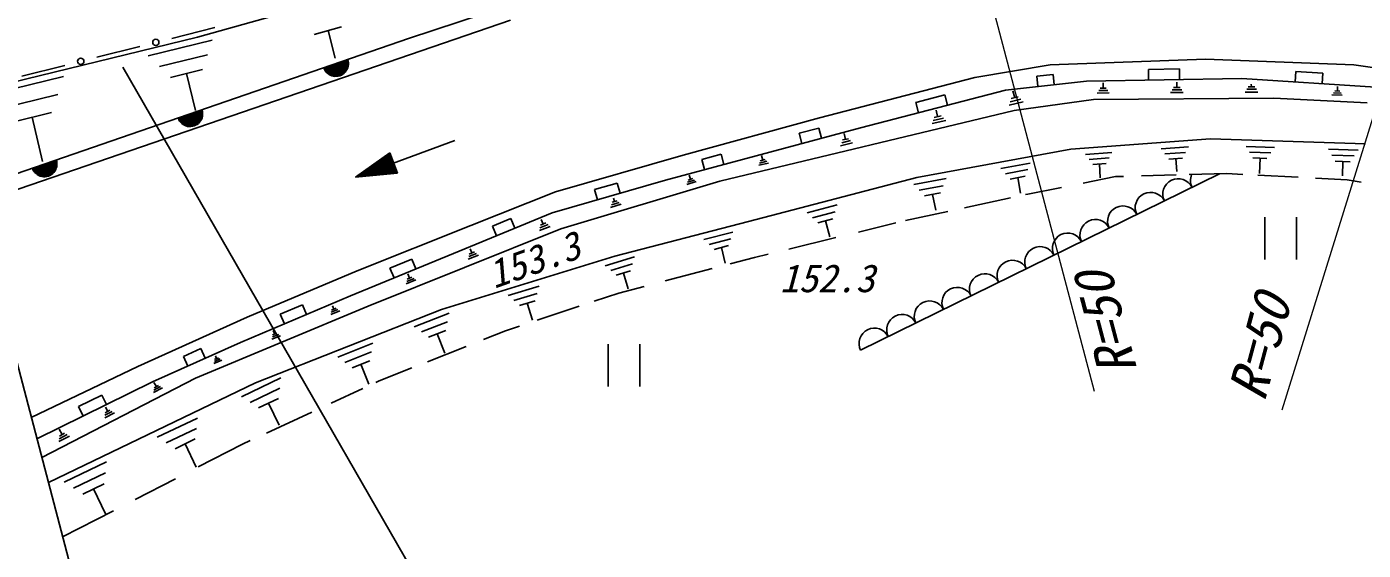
# Model space of a CAD drawing. Units: millimetres, scale not verified. Extents: x 40000 to 680000, y 20000 to 380000.
# Drawn here: x 71787 to 135172, y 262244 to 287037 of the extents above; entities that cross this region are included whole.
import ezdxf
from ezdxf.enums import TextEntityAlignment as Align

# ---------------------------------------------------------------- set-up
doc = ezdxf.new("R2010")
doc.units = ezdxf.units.MM
doc.header["$LTSCALE"] = 1000
for name, color, linetype, lineweight in [('M-BGD', 7, 'Continuous', 25), ('M-BMK-SRVR', 3, 'Continuous', 25), ('M-STR-HTXT', 7, 'Continuous', 13), ('M-STR-STRC', 7, 'Continuous', 25)]:
    doc.layers.add(name, color=color, linetype=linetype, lineweight=lineweight)
doc.styles.add('ＭＳ ゴシック', font='')
doc.styles.get('ＭＳ ゴシック').set_extended_font_data('MS Gothic')

msp = doc.modelspace()

# ---------------------------------------------------------------- linework, layer by layer
at = {"layer": 'M-BGD'}
for p, q in [((79880, 286541), (91387, 289769)), ((97253, 288913), (89898, 286476)), ((69346, 278657), (94731, 287342)), ((68032, 283659), (79880, 286541)), ((78673, 286488), (80707, 286998)), ((85426, 286674), (86716, 287034)), ((86416, 285544), (86076, 286854)), ((89898, 286476), (69165, 279344)), ((75113, 285593), (77147, 286104)), ((77546, 285664), (80586, 286404)), ((78076, 285154), (80356, 285714)), ((116755, 284637), (120320, 285236)), ((120320, 285236), (127690, 285506)), ((127690, 285506), (134730, 285236)), ((134730, 285236), (140152, 284457)), ((69826, 283784), (73536, 284684)), ((71553, 284699), (73587, 285210)), ((78606, 284634), (80116, 285014)), ((79786, 283074), (79366, 284824)), ((109386, 282720), (116755, 284637)), ((119690, 284700), (120459, 284783)), ((119690, 284700), (119744, 284202)), ((120459, 284783), (120513, 284286)), ((124983, 285009), (126454, 285037)), ((124983, 285009), (124993, 284509)), ((126454, 285037), (126463, 284537)), ((131979, 284924), (131946, 284425)), ((131979, 284924), (133249, 284841)), ((133249, 284841), (133217, 284342)), ((111325, 282252), (118206, 284035)), ((118206, 284035), (122051, 284453)), ((118556, 284004), (118646, 283674)), ((122051, 284453), (129405, 284593)), ((123056, 284014), (122626, 284014)), ((122976, 284124), (122696, 284124)), ((122836, 284374), (122836, 284124)), ((126566, 284044), (126106, 284044)), ((126486, 284164), (126176, 284164)), ((126326, 284414), (126336, 284164)), ((129405, 284593), (135757, 284175)), ((130106, 284074), (129646, 284074)), ((130026, 284194), (129716, 284194)), ((129856, 284324), (129876, 284194)), ((134066, 283994), (133816, 284004)), ((133956, 284204), (133946, 284004)), ((70476, 283154), (73256, 283834)), ((113952, 283450), (115328, 283806)), ((113952, 283450), (114077, 282966)), ((115328, 283806), (115453, 283322)), ((119036, 283484), (118376, 283324)), ((118926, 283604), (118426, 283484)), ((118806, 283714), (118476, 283634)), ((118610, 283077), (122383, 283590)), ((122383, 283590), (130925, 283650)), ((123126, 283904), (122556, 283894)), ((126636, 283924), (126026, 283924)), ((130176, 283944), (129566, 283944)), ((130925, 283650), (135362, 283439)), ((134176, 283794), (133686, 283814)), ((134126, 283894), (133756, 283914)), ((71116, 282524), (72966, 282974)), ((72536, 280654), (72046, 282754)), ((102915, 280952), (109386, 282720)), ((104665, 279726), (118610, 283077)), ((115266, 282714), (114776, 282604)), ((115146, 282824), (114826, 282744)), ((114916, 283094), (114986, 282784)), ((102075, 279773), (111325, 282252)), ((108421, 281991), (109345, 282239)), ((109345, 282239), (109475, 281756)), ((115376, 282604), (114726, 282454)), ((92088, 281644), (87372, 279921)), ((108421, 281991), (108550, 281508)), ((110956, 281544), (110386, 281404)), ((110856, 281644), (110436, 281544)), ((110756, 281734), (110476, 281674)), ((110556, 281974), (110616, 281704)), ((121301, 281245), (127929, 281729)), ((127929, 281729), (135283, 281487)), ((87372, 279921), (89008, 281070)), ((88918, 280058), (88643, 280813)), ((88970, 280062), (88685, 280843)), ((89022, 280067), (88727, 280872)), ((89073, 280072), (88770, 280902)), ((89125, 280076), (88812, 280932)), ((89176, 280081), (88854, 280962)), ((89228, 280085), (88897, 280991)), ((89279, 280090), (88939, 281021)), ((89331, 280094), (88981, 281051)), ((89364, 280097), (89008, 281070)), ((96864, 279215), (102915, 280952)), ((103796, 280752), (104721, 281000)), ((104721, 281000), (104850, 280517)), ((106636, 280944), (106696, 280714)), ((113995, 279890), (121301, 281245)), ((122006, 280994), (123246, 281084)), ((122176, 280754), (123116, 280824)), ((125586, 281254), (126876, 281344)), ((125766, 281014), (126736, 281084)), ((125946, 280764), (126596, 280814)), ((126326, 280184), (126276, 280794)), ((129616, 281364), (130966, 281324)), ((129776, 281094), (130786, 281064)), ((129936, 280824), (130606, 280794)), ((130246, 280084), (130276, 280814)), ((133516, 281244), (134926, 281194)), ((133686, 280954), (134746, 280924)), ((87784, 279957), (87711, 280158)), ((87836, 279962), (87753, 280188)), ((87887, 279966), (87795, 280218)), ((87939, 279971), (87838, 280248)), ((87990, 279975), (87880, 280277)), ((88042, 279980), (87922, 280307)), ((88093, 279985), (87965, 280337)), ((88145, 279989), (88007, 280367)), ((88197, 279994), (88049, 280396)), ((88248, 279998), (88092, 280426)), ((88300, 280003), (88134, 280456)), ((88351, 280007), (88177, 280486)), ((88403, 280012), (88219, 280515)), ((88454, 280017), (88261, 280545)), ((88506, 280021), (88304, 280575)), ((88558, 280026), (88346, 280605)), ((88609, 280030), (88388, 280634)), ((88661, 280035), (88431, 280664)), ((88712, 280040), (88473, 280694)), ((88764, 280044), (88515, 280724)), ((88815, 280049), (88558, 280753)), ((88867, 280053), (88600, 280783)), ((103796, 280752), (103925, 280269)), ((106966, 280584), (106506, 280474)), ((106886, 280664), (106546, 280584)), ((106806, 280744), (106576, 280684)), ((117976, 280324), (119376, 280584)), ((118206, 280074), (119256, 280274)), ((122346, 280514), (122976, 280564)), ((122696, 279884), (122666, 280544)), ((133846, 280664), (134556, 280644)), ((134186, 279984), (134206, 280654)), ((87372, 279921), (89364, 280097)), ((87423, 279925), (87414, 279950)), ((87475, 279930), (87456, 279980)), ((87526, 279934), (87499, 280010)), ((87578, 279939), (87541, 280040)), ((87629, 279943), (87583, 280069)), ((87681, 279948), (87626, 280099)), ((87733, 279953), (87668, 280129)), ((96703, 278222), (102075, 279773)), ((97119, 277462), (104665, 279726)), ((98713, 279323), (99788, 279633)), ((99788, 279633), (99927, 279153)), ((103536, 279704), (103096, 279564)), ((103456, 279774), (103126, 279674)), ((103376, 279844), (103156, 279774)), ((103206, 280004), (103266, 279814)), ((106012, 277810), (113995, 279890)), ((128359, 280074), (111334, 271714)), ((113856, 279564), (115386, 279844)), ((118426, 279824), (119136, 279954)), ((118916, 279154), (118786, 279894)), ((121894, 279635), (123429, 279939)), ((123429, 279939), (123801, 279949)), ((124662, 279972), (126298, 280018)), ((126910, 280034), (128703, 280084)), ((128703, 280084), (129461, 280045)), ((130177, 280009), (132083, 279912)), ((132905, 279870), (134412, 279793)), ((134412, 279793), (135069, 279683)), ((92849, 277627), (96864, 279215)), ((98713, 279323), (98852, 278842)), ((99616, 278914), (99666, 278764)), ((114106, 279294), (115256, 279504)), ((114356, 279024), (115116, 279164)), ((114896, 278344), (114736, 279094)), ((116264, 278465), (118443, 278937)), ((119152, 279091), (119269, 279116)), ((119269, 279116), (120853, 279429)), ((99976, 278634), (99476, 278484)), ((99886, 278714), (99516, 278604)), ((99786, 278794), (99546, 278724)), ((108796, 278224), (110226, 278604)), ((109056, 277994), (110126, 278274)), ((113463, 277858), (115464, 278292)), ((87457, 275470), (92849, 277627)), ((92295, 276414), (96703, 278222)), ((93869, 277600), (94750, 277962)), ((94750, 277962), (94940, 277499)), ((96516, 277664), (96126, 277514)), ((96406, 277744), (96146, 277634)), ((96186, 277914), (96276, 277694)), ((99674, 276165), (106012, 277810)), ((109306, 277754), (110016, 277934)), ((109866, 277084), (109666, 277844)), ((111232, 277315), (112998, 277745)), ((130507, 276016), (130507, 278016)), ((132007, 278016), (132007, 276016)), ((87973, 273810), (97119, 277462)), ((93869, 277600), (94059, 277137)), ((96616, 277584), (96106, 277384)), ((103906, 276954), (105276, 277314)), ((104146, 276724), (105176, 276994)), ((107923, 276511), (110160, 277055)), ((87144, 274297), (92295, 276414)), ((93016, 276374), (92766, 276274)), ((92816, 276514), (92896, 276324)), ((104386, 276494), (105076, 276674)), ((104916, 275844), (104736, 276584)), ((89015, 275606), (90045, 276030)), ((90045, 276030), (90235, 275567)), ((91450, 273649), (99674, 276165)), ((93206, 276224), (92726, 276034)), ((93116, 276304), (92746, 276154)), ((99226, 275714), (100606, 276134)), ((99486, 275494), (100516, 275804)), ((105150, 275813), (106303, 276116)), ((106303, 276116), (106943, 276272)), ((82244, 273283), (87457, 275470)), ((89015, 275606), (89205, 275144)), ((90156, 275114), (89816, 274974)), ((90056, 275174), (89836, 275084)), ((89856, 275334), (89946, 275134)), ((99736, 275264), (100426, 275474)), ((100306, 274624), (100086, 275374)), ((102066, 275002), (104286, 275586)), ((90246, 275044), (89786, 274864)), ((94616, 274304), (96086, 274754)), ((99868, 274423), (101064, 274738)), ((81919, 272081), (87144, 274297)), ((83814, 273427), (84859, 273871)), ((84859, 273871), (85054, 273410)), ((94886, 274074), (95996, 274404)), ((95156, 273834), (95896, 274054)), ((95776, 273144), (95526, 273944)), ((98703, 274035), (99868, 274423)), ((77062, 270946), (82244, 273283)), ((79793, 270399), (87973, 273810)), ((82644, 270166), (91450, 273649)), ((83814, 273427), (84009, 272967)), ((86636, 273584), (86206, 273404)), ((86546, 273644), (86226, 273514)), ((86456, 273704), (86246, 273614)), ((86296, 273814), (86356, 273664)), ((90166, 272824), (91816, 273474)), ((95998, 273133), (97987, 273796)), ((83476, 272654), (83546, 272484)), ((90506, 272584), (91746, 273064)), ((90846, 272334), (91666, 272654)), ((93449, 272219), (94498, 272633)), ((94498, 272633), (95149, 272850)), ((77759, 270223), (81919, 272081)), ((83816, 272404), (83416, 272234)), ((83736, 272464), (83436, 272344)), ((83646, 272524), (83446, 272444)), ((86536, 271384), (88206, 272044)), ((91616, 271584), (91256, 272494)), ((99366, 269997), (99366, 271997)), ((100866, 271997), (100866, 269997)), ((79219, 271423), (80051, 271794)), ((79219, 271423), (79423, 270966)), ((80051, 271794), (80255, 271338)), ((80956, 271304), (80686, 271184)), ((80876, 271354), (80696, 271274)), ((80736, 271444), (80786, 271314)), ((86876, 271134), (88136, 271634)), ((90790, 271168), (92635, 271897)), ((72005, 268537), (77062, 270946)), ((81036, 271244), (80666, 271094)), ((87216, 270884), (88056, 271214)), ((88006, 270104), (87636, 271054)), ((88499, 270262), (90053, 270877)), ((72273, 267517), (77759, 270223)), ((72504, 266635), (79793, 270399)), ((72817, 265446), (82644, 270166)), ((77816, 270184), (77936, 269994)), ((78036, 270044), (77826, 269934)), ((81966, 269504), (83836, 270404)), ((88351, 270194), (88499, 270262)), ((74246, 269048), (75343, 269589)), ((75343, 269589), (75565, 269141)), ((78226, 269934), (77806, 269714)), ((78136, 269994), (77816, 269824)), ((82376, 269244), (83786, 269924)), ((82786, 268984), (83726, 269434)), ((86228, 269212), (87721, 269903)), ((74246, 269048), (74467, 268599)), ((75946, 268754), (75486, 268514)), ((75846, 268814), (75496, 268634)), ((75736, 268874), (75506, 268754)), ((75516, 269024), (75626, 268814)), ((83157, 267791), (85307, 268786)), ((83756, 268174), (83256, 269214)), ((77976, 267594), (79886, 268504)), ((73816, 267654), (73316, 267394)), ((73326, 267984), (73466, 267724)), ((73706, 267724), (73326, 267524)), ((73586, 267784), (73336, 267654)), ((78406, 267324), (79836, 268014)), ((78826, 267054), (79776, 267514)), ((79826, 266184), (79306, 267284)), ((79921, 266186), (82016, 267263)), ((82016, 267263), (82387, 267434)), ((73556, 265464), (75576, 266434)), ((74006, 265184), (75516, 265914)), ((76930, 264649), (78838, 265629)), ((74446, 264904), (75456, 265384)), ((75516, 263974), (74956, 265144)), ((73491, 262881), (75895, 264116))]:
    msp.add_line(p, q, dxfattribs=at)
for centre in [(77910, 286296), (74350, 285402)]:
    msp.add_circle(centre, 150, dxfattribs=at)
for centre, radius, start, end in [((86442, 285288), 600, 198.9845, 18.9845), ((86442, 285288), 550, 198.9845, 18.9845), ((86442, 285288), 500, 198.9845, 18.9845), ((86442, 285288), 450, 198.9845, 18.9845), ((86442, 285288), 400, 198.9845, 18.9845), ((86442, 285288), 350, 198.9845, 18.9845), ((86442, 285288), 300, 198.9845, 18.9845), ((86442, 285288), 250, 198.9845, 18.9845), ((86442, 285288), 200, 198.9845, 18.9845), ((86442, 285288), 150, 198.9845, 18.9845), ((86442, 285288), 100, 198.9845, 18.9845), ((86442, 285288), 50, 198.9845, 18.9845), ((79532, 282910), 600, 198.9845, 18.9845), ((79532, 282910), 550, 198.9845, 18.9845), ((79532, 282910), 500, 198.9845, 18.9845), ((79532, 282910), 450, 198.9845, 18.9845), ((79532, 282910), 400, 198.9845, 18.9845), ((79532, 282910), 350, 198.9845, 18.9845), ((79532, 282910), 300, 198.9845, 18.9845), ((79532, 282910), 250, 198.9845, 18.9845), ((79532, 282910), 200, 198.9845, 18.9845), ((79532, 282910), 150, 198.9845, 18.9845), ((79532, 282910), 100, 198.9845, 18.9845), ((79532, 282910), 50, 198.9845, 18.9845), ((72621, 280533), 600, 198.9845, 18.9845), ((72621, 280533), 550, 198.9845, 18.9845), ((72621, 280533), 500, 198.9845, 18.9845), ((72621, 280533), 450, 198.9845, 18.9845), ((72621, 280533), 400, 198.9845, 18.9845), ((72621, 280533), 350, 198.9845, 18.9845), ((72621, 280533), 300, 198.9845, 18.9845), ((72621, 280533), 250, 198.9845, 18.9845), ((72621, 280533), 200, 198.9845, 18.9845), ((72621, 280533), 150, 198.9845, 18.9845), ((72621, 280533), 100, 198.9845, 18.9845), ((72621, 280533), 50, 198.9845, 18.9845), ((126395, 279110), 730, 26.15417, 206.15417), ((127704, 279753), 730, 156.99893, 206.15417), ((125085, 278466), 730, 26.15417, 206.15417), ((123775, 277823), 730, 26.15417, 206.15417), ((122466, 277180), 730, 26.15417, 206.15417), ((121156, 276537), 730, 26.15417, 206.15417), ((119847, 275894), 730, 26.15417, 206.15417), ((118537, 275251), 730, 26.15417, 206.15417), ((117227, 274608), 730, 26.15417, 206.15417), ((115918, 273965), 730, 26.15417, 206.15417), ((114608, 273322), 730, 26.15417, 206.15417), ((113299, 272679), 730, 26.15417, 206.15417), ((111989, 272035), 730, 26.15417, 206.15417)]:
    msp.add_arc(centre, radius, start, end, dxfattribs=at)
at = {"layer": 'M-BMK-SRVR'}
msp.add_line((67693, 284948), (77326, 248283), dxfattribs=at)
at = {"layer": 'M-STR-HTXT'}
for p, q in [((114779, 298604), (122411, 269773)), ((140646, 298901), (131303, 268885))]:
    msp.add_line(p, q, dxfattribs=at)
at = {"layer": 'M-STR-STRC'}
msp.add_line((91398, 258998), (76345, 285131), dxfattribs=at)

# ---------------------------------------------------------------- texts
at = {"layer": 'M-BGD', "style": 'ＭＳ ゴシック', "oblique": 15}
msp.add_text('153.3', height=1320, rotation=19.654, dxfattribs=at).set_placement((94080, 274244), align=Align.BOTTOM_LEFT)
msp.add_text('152.3', height=1320, dxfattribs=at).set_placement((107505, 274069), align=Align.BOTTOM_LEFT)
at = {"layer": 'M-STR-HTXT', "style": 'ＭＳ ゴシック', "oblique": 15}
for rotation, p in [(104.751, (124996, 270934)), (74.97, (131026, 269085))]:
    msp.add_text('R=50', height=1833, rotation=rotation, dxfattribs=at).set_placement(p, align=Align.BOTTOM_LEFT)

doc.saveas('drawing.dxf')
